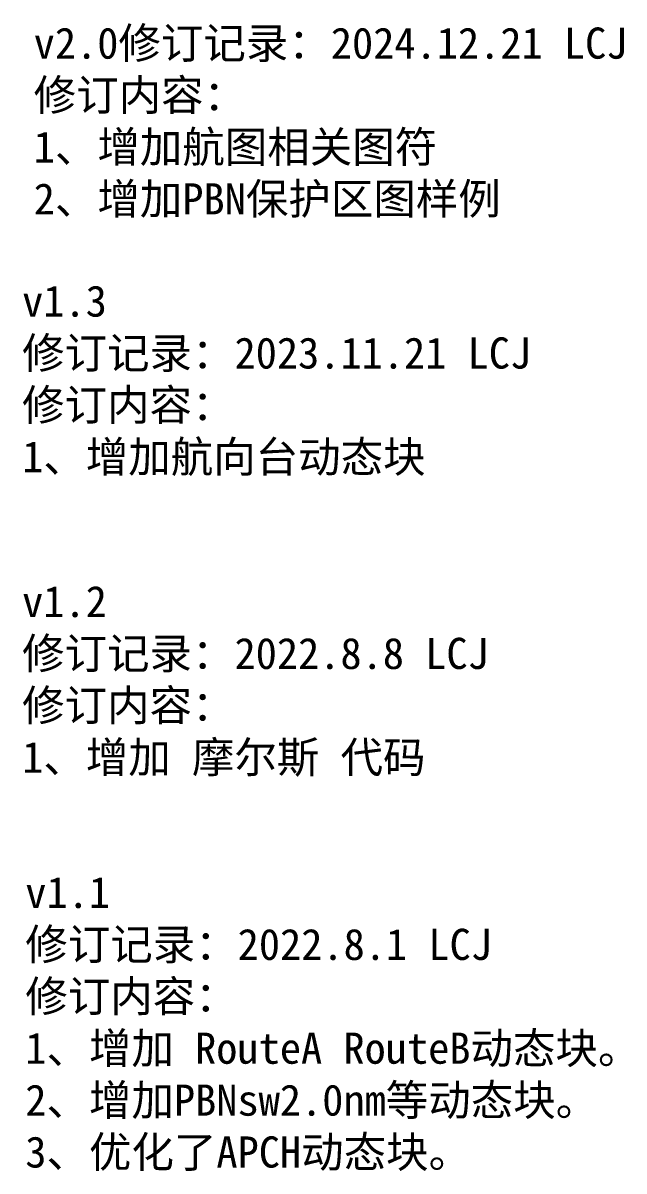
# Model space of a CAD drawing. Header units: metres. Extents: x 19099176 to 20012161, y 3456532 to 4050667.
# Drawn here: x 19162397 to 19200998, y 3570748 to 3644484 of the extents above; entities that cross this region are included whole.
import ezdxf

# ---------------------------------------------------------------- set-up
doc = ezdxf.new("R2010")
doc.units = ezdxf.units.M
doc.header["$MEASUREMENT"] = 0
doc.layers.get('0').update_dxf_attribs({"color": 250, "lineweight": 0})
doc.styles.add('Legend', font='simhei.ttf')

msp = doc.modelspace()

# ---------------------------------------------------------------- texts
at = {"char_height": 2000, "attachment_point": 1, "style": 'Legend'}
for s, width, gutter_width, heights, insert in [('{\\fSimSun|b0|i0|c134|p2;v2.0修订记录：2024.12.21 LCJ\\P修订内容：\\P1、增加航图相关图符\\P2、增加PBN保护区图样例}', 47860.88266, 165373.523, [14011.68], (19163085.687, 3644189.774)), ('{\\fSimSun|b0|i0|c134|p2;v1.3\\P修订记录：2023.11.21 LCJ\\P修订内容：\\P1、增加航向台动态块}', 47860.88266, 165373.523, [14011.68], (19162342.658, 3627622.358)), ('{\\fSimSun|b0|i0|c134|p2;v1.2\\P修订记录：2022.8.8 LCJ\\P修订内容：\\P1、增加 摩尔斯 代码}', 47860.88266, 165373.523, [14011.68], (19162342.658, 3608327.484)), ('{\\fSimSun|b0|i0|c134|p2;v1.1\\P修订记录：2022.8.1 LCJ\\P修订内容：\\P1、增加 RouteA RouteB动态块。\\P2、增加PBNsw2.0nm等动态块。\\P3、优化了APCH动态块。}', 44057.58161, 7901.196, [29112.124], (19162545.77, 3589641.924))]:
    msp.add_mtext_dynamic_manual_height_columns(s, width=width, gutter_width=gutter_width, heights=heights, dxfattribs=dict(at, insert=insert))

doc.saveas('drawing.dxf')
